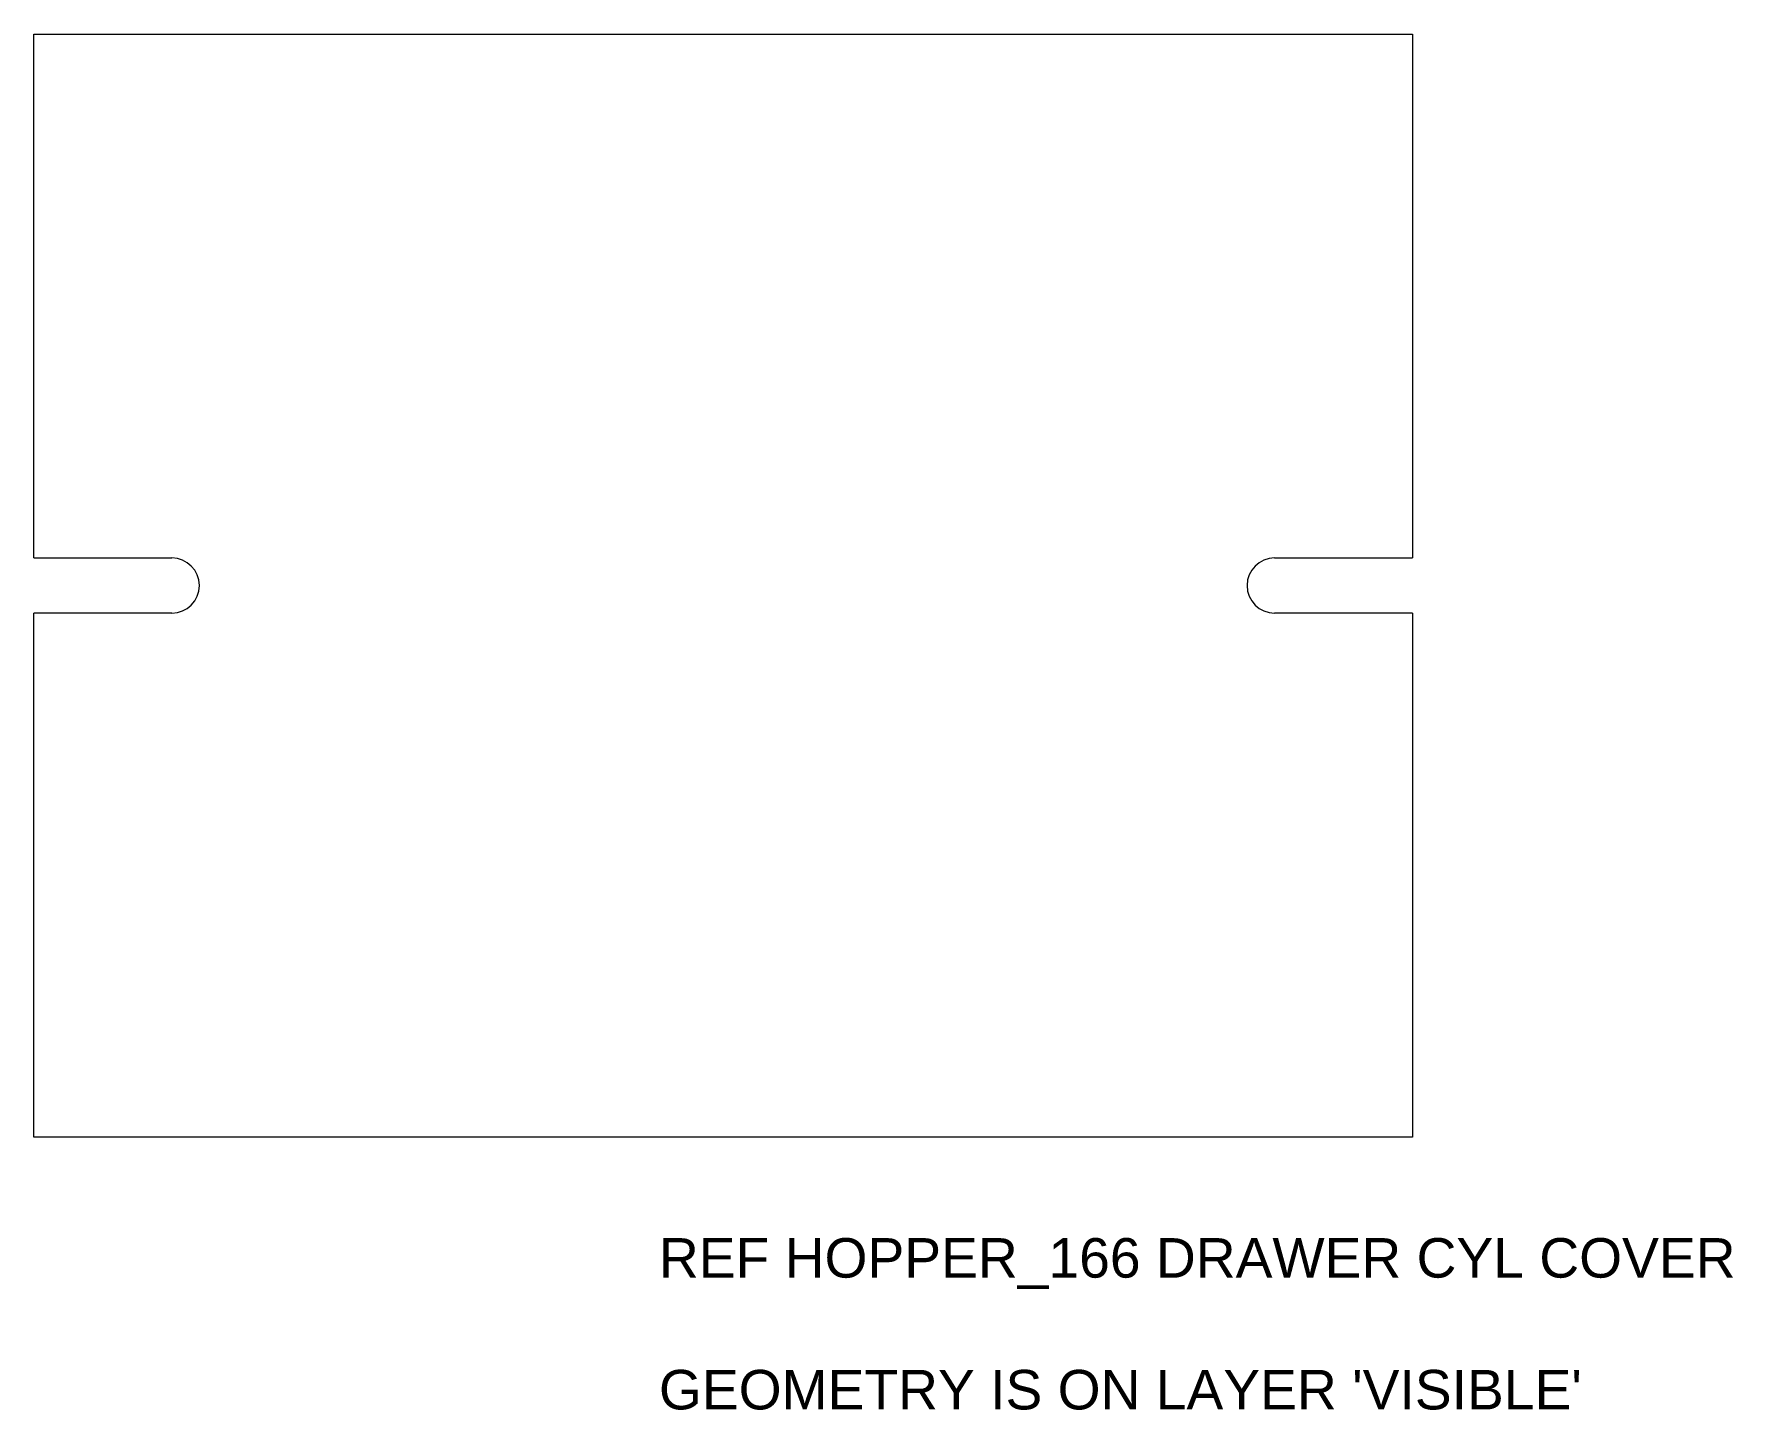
# Model space of a CAD drawing. Header units: inches. Extents: x -1.6 to 29.2, y -3 to 21.9.
import ezdxf

# ---------------------------------------------------------------- set-up
doc = ezdxf.new("R2010")
doc.units = ezdxf.units.IN
doc.header["$MEASUREMENT"] = 0
doc.layers.add('CONTINUOUS', color=7, linetype='Continuous', lineweight=0)
doc.layers.add('VISIBLE', color=7, linetype='Continuous', lineweight=0)
doc.styles.get("Standard").update_dxf_attribs({"font": 'txt', "height": 0.125})

msp = doc.modelspace()

# ---------------------------------------------------------------- linework, layer by layer
at = {"layer": 'VISIBLE'}
for p, q in [((-1.573, 21.94), (23.427, 21.94)), ((-1.573, 12.44), (-1.573, 21.94)), ((23.427, 21.94), (23.427, 12.44)), ((-1.573, 12.44), (0.927, 12.44)), ((20.927, 12.44), (23.427, 12.44)), ((0.927, 11.44), (-1.573, 11.44)), ((-1.573, 1.94), (-1.573, 11.44)), ((23.427, 11.44), (20.927, 11.44)), ((23.427, 11.44), (23.427, 1.94)), ((23.427, 1.94), (-1.573, 1.94))]:
    msp.add_line(p, q, dxfattribs=at)
for centre, start, end in [((0.927, 11.94), 270, 90), ((20.927, 11.94), 90, 270)]:
    msp.add_arc(centre, 0.5, start, end, dxfattribs=at)

# ---------------------------------------------------------------- texts
at = {"layer": 'CONTINUOUS', "insert": (9.761, 0.108), "char_height": 0.71667, "attachment_point": 1}
msp.add_mtext("{\\fArial|b0|i0|c0|p0;\\C7;REF HOPPER_166 DRAWER CYL COVER}{\\fArial|b0|i0|c0|p0;\\C7;\\P}{\\fArial|b0|i0|c0|p0;\\C7;\\PGEOMETRY IS ON LAYER 'VISIBLE'}{\\fArial|b0|i0|c0|p0;\\C7;\\H0.125x;}", dxfattribs=at)

doc.saveas('drawing.dxf')
